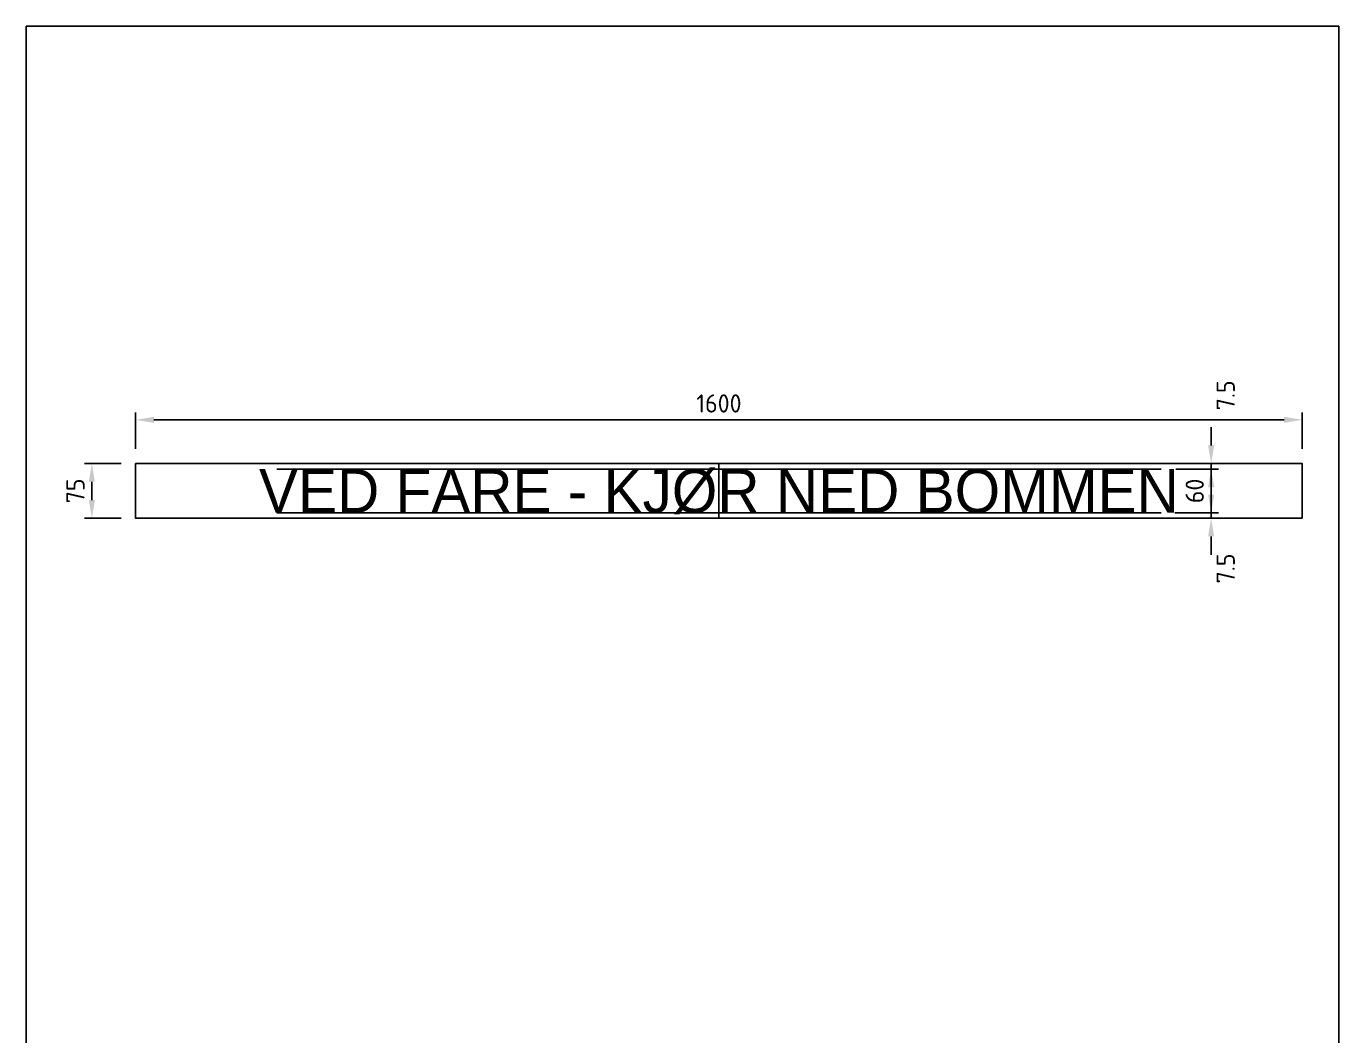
# Model space of a CAD drawing. Header units: millimetres. Extents: x 0 to 1800, y 0 to 2770.
# Drawn here: x 0 to 1800, y 1385 to 2770 of the extents above; entities that cross this region are included whole.
import ezdxf
from ezdxf.enums import TextEntityAlignment as Align

# ---------------------------------------------------------------- set-up
doc = ezdxf.new("R2010")
doc.units = ezdxf.units.MM
for name, color, linetype in [('DIM-ISO_1-10', 4, 'Continuous'), ('RAMME', 7, 'Continuous'), ('Skilt', 7, 'Continuous'), ('Skilt tekst', 7, 'Continuous')]:
    doc.layers.add(name, color=color, linetype=linetype)
doc.layers.add('Hjelpelinjer', color=41, linetype='Continuous', plot=False)
doc.styles.add('ISO25', font='ISO3098.shx')
doc.styles.add('Myriad S', font='Myrsmbd.ttf')
doc.dimstyles.new('DIM-ISO_1-10', dxfattribs={"dimscale": 10, "dimtxt": 2.5, "dimasz": 2.5, "dimexe": 1, "dimexo": 2, "dimgap": 1, "dimtad": 1, "dimdec": 0, "dimdsep": 46, "dimtxsty": 'ISO25', "dimcen": 0, "dimclrd": 256, "dimclre": 256, "dimclrt": 2, "dimadec": 0, "dimazin": 0, "dimtp": 0.1, "dimtm": 0.1, "dimtfac": 0.71, "dimtdec": 0, "dimtmove": 0, "dimatfit": 3, "dimfxl": 1, "dimtzin": 0, "dimarcsym": 0})

# ---------------------------------------------------------------- blocks, each defined once
blk = doc.blocks.new('*D9')
at = {"layer": 'Defpoints', "color": 0, "transparency": 16777216}
for p in [(1750, 2230), (150, 2170), (1750, 2170)]:
    blk.add_point(p, dxfattribs=at)
at = {"layer": 'DIM-ISO_1-10', "lineweight": -2, "transparency": 16777216}
for p, q in [((150, 2190), (150, 2240)), ((1750, 2190), (1750, 2240)), ((175, 2230), (1725, 2230))]:
    blk.add_line(p, q, dxfattribs=at)
at = {"layer": 'DIM-ISO_1-10', "transparency": 16777216}
for points in [[(175, 2234.2), (175, 2225.8), (150, 2230)], [(1725, 2234.2), (1725, 2225.8), (1750, 2230)]]:
    blk.add_solid(points, dxfattribs=at)
at = {"layer": 'DIM-ISO_1-10', "color": 2, "transparency": 16777216, "insert": (950, 2252.5), "char_height": 25, "attachment_point": 5, "style": 'ISO25'}
blk.add_mtext('1600', dxfattribs=at)
blk = doc.blocks.new('*D10')
at = {"layer": 'Defpoints', "color": 0, "transparency": 16777216}
for p in [(150, 2170), (90, 2095), (150, 2095)]:
    blk.add_point(p, dxfattribs=at)
at = {"layer": 'DIM-ISO_1-10', "lineweight": -2, "transparency": 16777216}
for p, q in [((130, 2170), (80, 2170)), ((90, 2145), (90, 2120)), ((130, 2095), (80, 2095))]:
    blk.add_line(p, q, dxfattribs=at)
at = {"layer": 'DIM-ISO_1-10', "transparency": 16777216}
for points in [[(85.8, 2145), (94.2, 2145), (90, 2170)], [(85.8, 2120), (94.2, 2120), (90, 2095)]]:
    blk.add_solid(points, dxfattribs=at)
at = {"layer": 'DIM-ISO_1-10', "color": 2, "transparency": 16777216, "insert": (67.5, 2132.5), "char_height": 25, "attachment_point": 5, "rotation": 90, "style": 'ISO25'}
blk.add_mtext('75', dxfattribs=at)
blk = doc.blocks.new('*D12')
at = {"layer": 'Defpoints', "color": 0, "transparency": 16777216}
for p in [(1556.4, 2162.5), (1565, 2170), (1625, 2162.5)]:
    blk.add_point(p, dxfattribs=at)
at = {"layer": 'DIM-ISO_1-10', "lineweight": -2, "transparency": 16777216}
for p, q in [((1625, 2195), (1625, 2220)), ((1576.4, 2162.5), (1635, 2162.5)), ((1585, 2170), (1635, 2170)), ((1625, 2170), (1625, 2162.5)), ((1625, 2137.5), (1625, 2112.5))]:
    blk.add_line(p, q, dxfattribs=at)
at = {"layer": 'DIM-ISO_1-10', "transparency": 16777216}
for points in [[(1620.8, 2195), (1629.2, 2195), (1625, 2170)], [(1620.8, 2137.5), (1629.2, 2137.5), (1625, 2162.5)]]:
    blk.add_solid(points, dxfattribs=at)
at = {"layer": 'DIM-ISO_1-10', "color": 2, "transparency": 16777216, "insert": (1645, 2263.6), "char_height": 25, "attachment_point": 5, "rotation": 90, "style": 'ISO25'}
blk.add_mtext('7.5', dxfattribs=at)
blk = doc.blocks.new('*D11')
at = {"layer": 'Defpoints', "color": 0, "transparency": 16777216}
for p in [(1556.4, 2162.5), (1555.3, 2102.5), (1625, 2102.5)]:
    blk.add_point(p, dxfattribs=at)
at = {"layer": 'DIM-ISO_1-10', "lineweight": -2, "transparency": 16777216}
for p, q in [((1576.4, 2162.5), (1635, 2162.5)), ((1625, 2162.5), (1625, 2102.5)), ((1575.3, 2102.5), (1635, 2102.5))]:
    blk.add_line(p, q, dxfattribs=at)
at = {"layer": 'DIM-ISO_1-10', "color": 2, "transparency": 16777216, "insert": (1602.5, 2132.5), "char_height": 25, "attachment_point": 5, "rotation": 90, "style": 'ISO25'}
blk.add_mtext('60', dxfattribs=at)
blk = doc.blocks.new('_None')
blk = doc.blocks.new('*D13')
at = {"layer": 'Defpoints', "color": 0, "transparency": 16777216}
for p in [(1555.3, 2102.5), (1565, 2095), (1625, 2095)]:
    blk.add_point(p, dxfattribs=at)
at = {"layer": 'DIM-ISO_1-10', "lineweight": -2, "transparency": 16777216}
for p, q in [((1625, 2127.5), (1625, 2152.5)), ((1575.3, 2102.5), (1635, 2102.5)), ((1585, 2095), (1635, 2095)), ((1625, 2102.5), (1625, 2095)), ((1625, 2070), (1625, 2045))]:
    blk.add_line(p, q, dxfattribs=at)
at = {"layer": 'DIM-ISO_1-10', "transparency": 16777216}
for points in [[(1620.8, 2127.5), (1629.2, 2127.5), (1625, 2102.5)], [(1620.8, 2070), (1629.2, 2070), (1625, 2095)]]:
    blk.add_solid(points, dxfattribs=at)
at = {"layer": 'DIM-ISO_1-10', "color": 2, "transparency": 16777216, "insert": (1645, 2026.1), "char_height": 25, "attachment_point": 5, "rotation": 90, "style": 'ISO25'}
blk.add_mtext('7.5', dxfattribs=at)

msp = doc.modelspace()

# ---------------------------------------------------------------- linework, layer by layer
at = {"layer": 'Hjelpelinjer'}
for p, q in [((343.59, 2162.5), (1556.41, 2162.5)), ((950, 2170), (950, 2095)), ((343.59, 2102.5), (1556.41, 2102.5))]:
    msp.add_line(p, q, dxfattribs=at)
at = {"layer": 'RAMME'}
msp.add_lwpolyline([(0, 0), (1800, 0), (1800, 2770), (0, 2770)], close=True, dxfattribs=at)
at = {"layer": 'Skilt'}
msp.add_lwpolyline([(1750, 2095), (150, 2095), (150, 2170), (1750, 2170)], close=True, dxfattribs=at)

# ---------------------------------------------------------------- texts
at = {"layer": 'Skilt tekst', "color": 7, "style": 'Myriad S'}
msp.add_text('VED FARE - KJØR NED BOMMEN', height=60, dxfattribs=at).set_placement((950, 2102.5), align=Align.CENTER)

# ---------------------------------------------------------------- dimensions: what is measured, and where the dimension line sits
at = {"layer": 'DIM-ISO_1-10'}
for base, p1, p2, override, picture, middle in [((1625, 2162.5), (1565, 2170), (1556.41, 2162.5), {"dimdec": 1, "dimsah": 1, "dimtmove": 2}, '*D12', (1645, 2263.64)), ((1625, 2102.5), (1556.41, 2162.5), (1555.34, 2102.5), {"dimblk1": 'None', "dimblk2": 'None', "dimsah": 1, "dimtmove": 1}, '*D11', (1625, 2132.5)), ((1625, 2095), (1555.34, 2102.5), (1565, 2095), {"dimdec": 1, "dimsah": 1, "dimtmove": 2}, '*D13', (1645, 2026.11))]:
    dim = msp.add_linear_dim(base=base, p1=p1, p2=p2, angle=90, dimstyle='DIM-ISO_1-10', override=override, dxfattribs=at)
    dim.commit()
    dim.dimension.update_dxf_attribs({"geometry": picture, "text_midpoint": middle, "dimtype": 160})
dim = msp.add_linear_dim(base=(1750, 2230), p1=(150, 2170), p2=(1750, 2170), dimstyle='DIM-ISO_1-10', dxfattribs=at)
dim.commit()
dim.dimension.update_dxf_attribs({"geometry": '*D9', "text_midpoint": (950, 2252.5)})
dim = msp.add_linear_dim(base=(90, 2095), p1=(150, 2170), p2=(150, 2095), angle=90, dimstyle='DIM-ISO_1-10', dxfattribs=at)
dim.commit()
dim.dimension.update_dxf_attribs({"geometry": '*D10', "text_midpoint": (67.5, 2132.5)})

doc.saveas('drawing.dxf')
